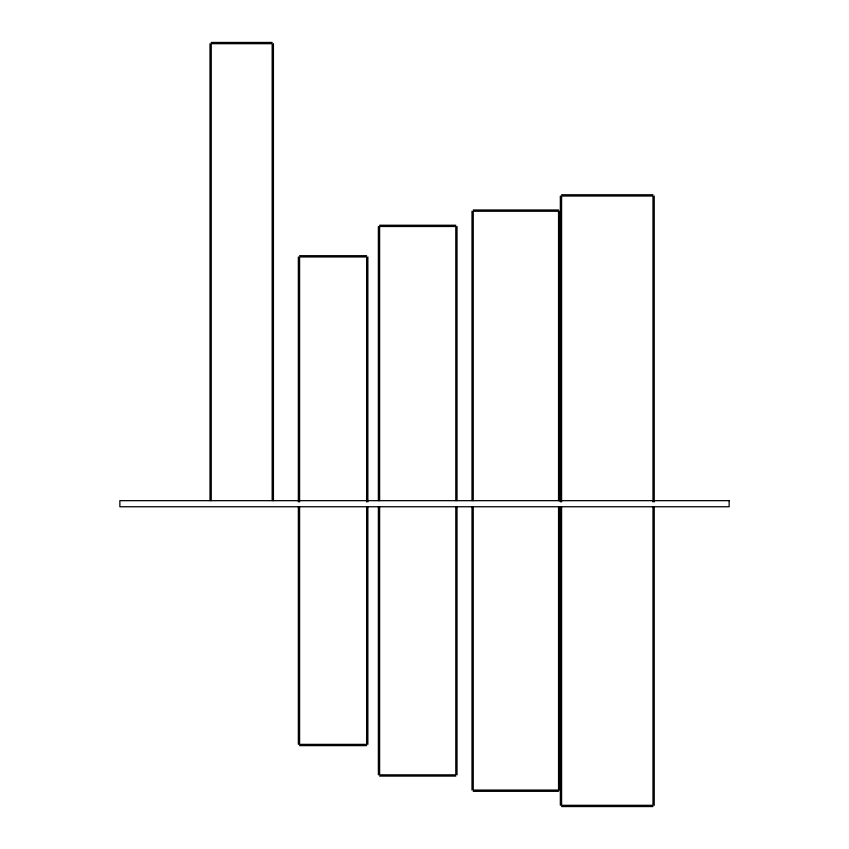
<?xml version="1.0" encoding="UTF-8"?>
<svg xmlns="http://www.w3.org/2000/svg" width="849" height="849" viewBox="0 0 849 849"><rect width="100%" height="100%" fill="white"/><g stroke="black" fill="none" stroke-linecap="round" stroke-linejoin="round"><path stroke-width="1.27" d="M211.252 42.45L272.179 42.45M561.592 194.771L652.987 194.771M473.243 210L558.546 210M379.62 225.24L455.786 225.24M299.591 255.698L366.619 255.698M299.591 745.624L366.619 745.624M379.62 776.082L455.786 776.082M473.243 791.321L558.546 791.321M561.592 806.55L652.987 806.55M654.229 196.013L654.229 501.908M654.229 506.874L654.229 805.308M652.987 501.908L652.987 196.013L561.592 196.013L561.592 501.908M652.987 506.874L652.987 805.308L561.592 805.308L561.592 506.874M560.34 196.013L560.34 501.908M560.34 506.874L560.34 805.308M559.788 211.252L559.788 500.666M559.788 506.949L559.788 790.069M558.546 500.666L558.546 211.252L473.243 211.252L473.243 500.666M558.546 506.949L558.546 790.069L473.243 790.069L473.243 506.949M472.002 211.252L472.002 500.666M472.002 506.949L472.002 790.069M457.027 226.481L457.027 500.666M457.027 506.895L457.027 774.84M455.786 500.666L455.786 226.481L379.62 226.481L379.62 500.666M455.786 506.895L455.786 774.84L379.62 774.84L379.62 506.895M378.378 226.481L378.378 500.666M378.378 506.895L378.378 774.84M367.861 256.95L367.861 501.908M367.861 506.906L367.861 744.371M366.619 501.908L366.619 256.95L299.591 256.95L299.591 501.908M366.619 506.906L366.619 744.371L299.591 744.371L299.591 506.906M298.349 256.95L298.349 501.908M298.349 506.906L298.349 744.371M273.42 43.692L273.42 500.666M272.179 500.666L272.179 43.692L211.252 43.692L211.252 500.666M210 43.692L210 500.666M729.142 500.666L119.858 500.666L119.858 506.757L729.142 506.757L729.142 500.666"/></g></svg>
